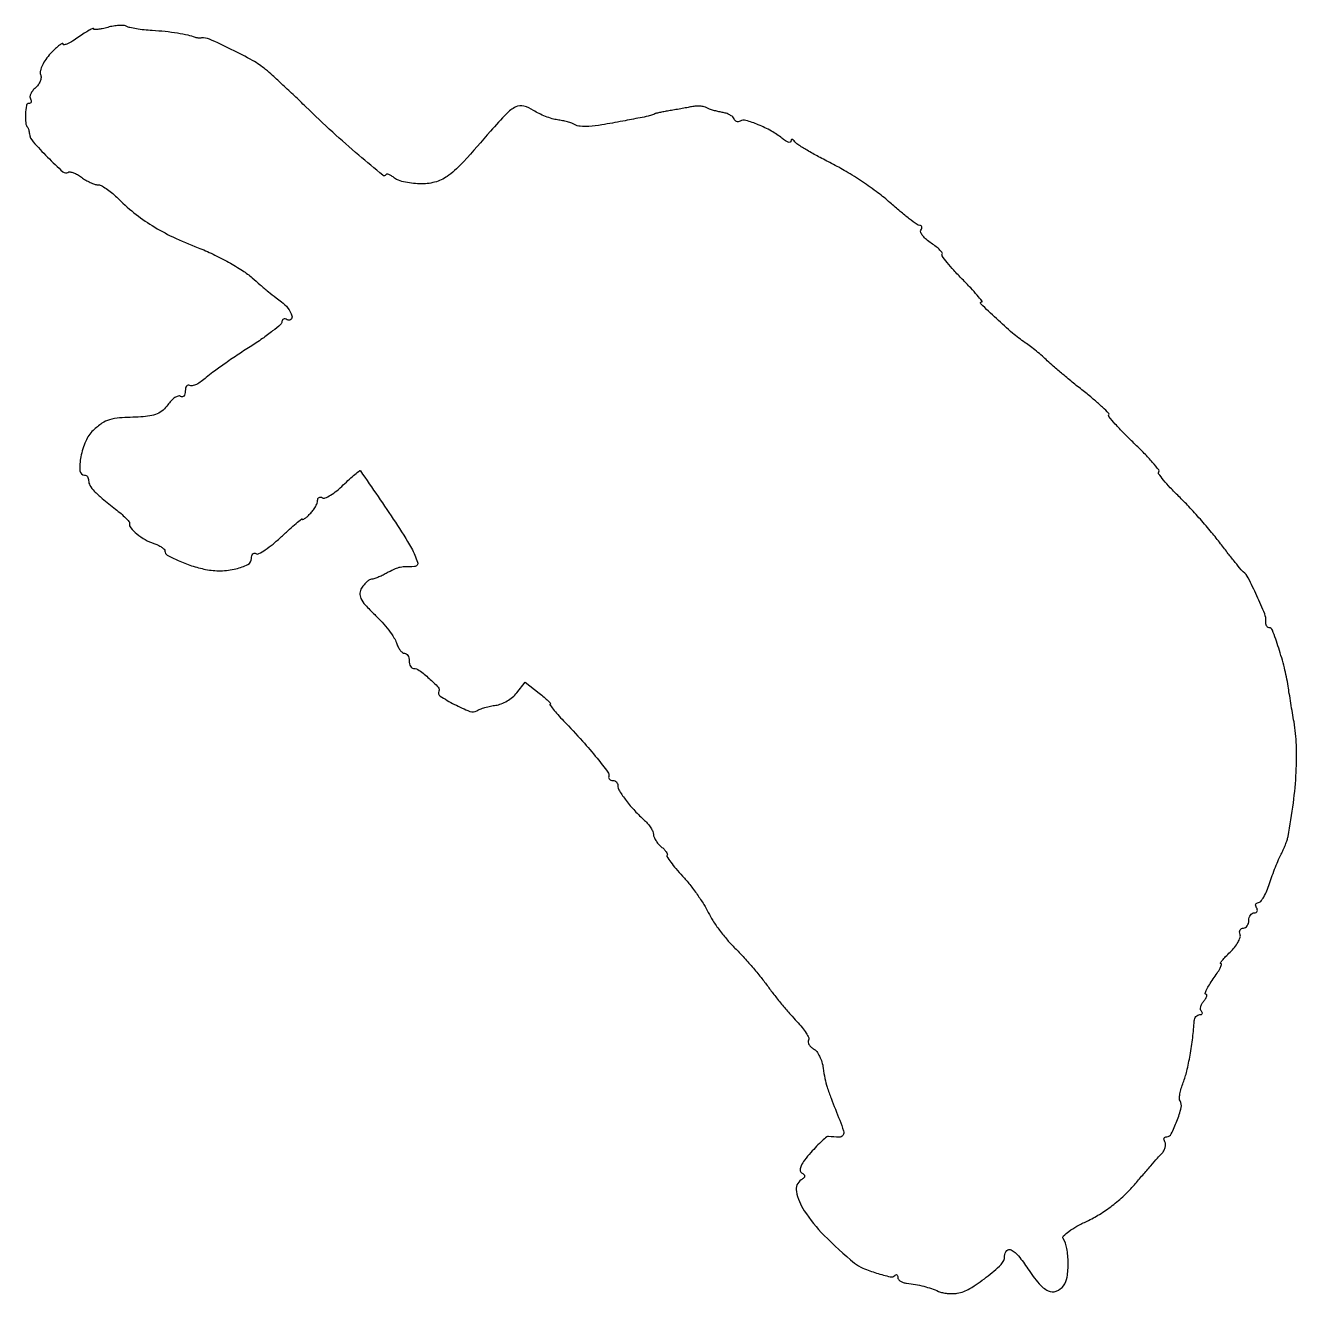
# Model space of a CAD drawing. Extents: x 1 to 250, y 0 to 249.
import ezdxf

# ---------------------------------------------------------------- set-up
doc = ezdxf.new("R2010")
doc.units = 0

msp = doc.modelspace()

# ---------------------------------------------------------------- linework, layer by layer
msp.add_lwpolyline([(16.75, 248.944488, -0.015295), (15.695297, 248.683103, -0.026834), (14.807813, 248.541074, -0.027108), (14.146645, 248.507437, -0.413227), (14, 248.654578, 0.54891), (13.859442, 248.744034, 0.016698), (13.11875, 248.36721, 0.018674), (12.151181, 247.785434, 0.010019), (11, 247, -0.016864), (9.848341, 246.237129, -0.033637), (8.88125, 245.72863, -0.049972), (8.205154, 245.506855, -0.479329), (8, 245.671687, 0.55019), (7.819212, 245.786249, 0.051263), (7.268666, 245.453539, 0.030171), (6.466722, 244.769313, 0.014113), (5.510353, 243.794591, 0.033999), (4.596875, 242.664276, 0.04126), (3.909241, 241.488666, 0.046032), (3.518571, 240.434107, 0.158608), (3.555862, 239.715023, -0.112269), (3.646179, 239.086877, -0.069506), (3.483057, 238.355993, -0.064193), (3.1032, 237.637941, -0.065915), (2.556519, 237.046907, 0.049243), (2.009981, 236.494066, 0.063304), (1.633757, 235.887017, 0.077296), (1.474452, 235.320446, 0.169955), (1.570027, 234.886693, -0.077335), (1.713053, 234.547661, -0.154929), (1.695062, 234.260466, -0.185917), (1.522139, 234.070174, -0.116915), (1.226136, 234, 0.366869), (0.763903, 233.608094, 0.031382), (0.594062, 231.941528, 0.034392), (0.646416, 230.193476, 0.150123), (1.041667, 229.25, -0.089234), (1.130071, 229.094426, -0.017918), (1.225521, 228.789016, -0.018405), (1.31185, 228.420773, -0.016272), (1.375, 228.031758, 0.150398), (2.080447, 226.481094, 0.014888), (4.91785, 223.467421, 0.010899), (7.957781, 220.555211, 0.335757), (8.939169, 220.462404, -0.178941), (9.362322, 220.547935, -0.048066), (10.037627, 220.374962, -0.042342), (10.820093, 220.014739, -0.032975), (11.602678, 219.49977, 0.028156), (12.424227, 218.947753, 0.026101), (13.323201, 218.476138, 0.027039), (14.167392, 218.141998, 0.074708), (14.795455, 218.031803, -0.113044), (15.451425, 217.864532, -0.027314), (16.424661, 217.295051, -0.026647), (17.496514, 216.501466, -0.023704), (18.52254, 215.568369, 0.027197), (21.912589, 212.528338, 0.030381), (25.494306, 209.993462, 0.028238), (29.57968, 207.768573, 0.018591), (34.5, 205.658961, -0.019487), (37.446558, 204.389357, -0.015673), (40.511872, 202.804605, -0.015954), (43.254175, 201.159297, -0.038542), (45.13616, 199.730534, 0.005447), (46.683305, 198.385851, 0.004804), (48.325138, 197.016934, 0.00483), (49.82921, 195.811233, 0.014547), (50.88616, 195.029241, -0.078589), (52.169927, 193.797447, -0.086084), (52.962468, 192.265613, -0.309835), (52.743361, 191.54507, -0.317094), (52, 191.5, 0.07382), (51.617476, 191.664533, 0.150291), (51.29375, 191.651732, 0.188009), (51.079763, 191.467973, 0.123007), (51, 191.148659, -0.218467), (50.751085, 190.606164, -0.010336), (49.164063, 189.296936, -0.015401), (47.14492, 187.798909, -0.010313), (44.75, 186.206174, 0.005898), (42.182709, 184.531306, 0.005773), (39.637084, 182.784532, 0.005698), (37.438711, 181.200654, 0.021613), (36.120923, 180.137289, -0.028972), (35.1462, 179.374151, -0.039875), (34.184866, 178.815262, -0.045099), (33.362501, 178.508757, -0.207973), (32.870923, 178.579774, 0.176886), (32.541208, 178.647787, 0.18852), (32.255834, 178.484623, 0.11649), (32.062722, 178.081568, 0.053769), (32, 177.5, -0.058132), (31.932529, 176.921634, -0.12492), (31.726349, 176.526389, -0.190947), (31.421452, 176.373777, -0.161456), (31.068422, 176.457713, 0.218443), (30.597691, 176.516119, 0.070483), (29.948337, 176.204511, 0.055082), (29.234171, 175.605166, 0.0379), (28.563541, 174.787255, -0.06411), (27.622874, 173.755101, -0.071193), (26.482041, 173.037396, -0.061937), (25.053982, 172.602387, -0.034663), (23.245119, 172.416012, 0.007618), (19.090141, 172.213873, 0.053536), (17.096085, 171.869899, 0.084993), (15.62562, 171.164352, 0.034272), (13.896023, 169.75, 0.103423), (12.425188, 167.648714, 0.053192), (11.476849, 164.564518, 0.061611), (11.289873, 161.857292, 0.398452), (12.194856, 161, -0.132107), (12.501896, 160.917435, -0.100579), (12.763489, 160.685268, -0.087942), (12.939469, 160.337973, -0.073526), (13, 159.928571, 0.136027), (13.267455, 158.963669, 0.053597), (14.106711, 157.854814, 0.031541), (15.639921, 156.418556, 0.008047), (18.301548, 154.294209, -0.013954), (19.368545, 153.421766, -0.020307), (20.254508, 152.589872, -0.016464), (20.917151, 151.868989, -0.216943), (21.015833, 151.529818, 0.215461), (21.275287, 150.628577, 0.043436), (22.491364, 149.427387, 0.04318), (24.112536, 148.303668, 0.053169), (25.79664, 147.564544, -0.031355), (26.640231, 147.237326, -0.042096), (27.352763, 146.832333, -0.048208), (27.852847, 146.413391, -0.196762), (28, 146.053933, 0.270751), (28.449856, 145.284078, 0.022713), (30.589886, 144.203121, 0.027722), (33.237529, 143.185681, 0.027145), (36, 142.459146, 0.056738), (38.94707, 142.194536, 0.052594), (41.95736, 142.584717, 0.059462), (44.288601, 143.443018, 0.281943), (45, 144.60433, -0.059389), (45.064393, 145.14454, -0.12724), (45.260715, 145.512253, -0.191298), (45.5511, 145.652257, -0.157482), (45.887539, 145.569505, 0.268335), (46.446081, 145.55316, 0.022935), (47.722399, 146.319832, 0.025448), (49.247331, 147.449707, 0.01672), (50.887539, 148.894084, -0.005507), (52.46535, 150.347609, -0.00999), (53.791965, 151.495804, -0.005483), (54.872239, 152.373827, -0.627755), (55, 152.312168, 0.541912), (55.105785, 152.243228, 0.048243), (55.440625, 152.431432, 0.029963), (55.923889, 152.813028, 0.014278), (56.5, 153.357143, 0.033818), (57.074022, 154.014549, 0.032993), (57.559375, 154.748586, 0.03482), (57.896788, 155.449512, 0.095042), (58, 155.987588, -0.092123), (58.071909, 156.374566, -0.170665), (58.27668, 156.614968, -0.17491), (58.582664, 156.670926, -0.09734), (58.941889, 156.535915, 0.24466), (59.496911, 156.494946, 0.035598), (60.535181, 157.032024, 0.033561), (61.764347, 157.901471, 0.022829), (63.043212, 159.042241, -0.008016), (64.270387, 160.203961, -0.013603), (65.338377, 161.130824, -0.007353), (66.233758, 161.84437, -0.430391), (66.419888, 161.815343, -0.002842), (73.290833, 151.719227, -0.019614), (76.437184, 146.617755, -0.049641), (77.651079, 143.856784, -0.509798), (77.029155, 143, 0.010658), (75.097151, 142.958815, 0.047674), (73.976624, 142.803302, 0.053404), (72.966284, 142.446036, 0.015589), (71.5, 141.686823, -0.015842), (70.668936, 141.257046, -0.016646), (69.825765, 140.888273, -0.016517), (69.079605, 140.619299, -0.068406), (68.608986, 140.535435, 0.130868), (68.193376, 140.40687, 0.04076), (67.665655, 140.012531, 0.037593), (67.123697, 139.456335, 0.033646), (66.648855, 138.805096, 0.121306), (66.306438, 137.776354, 0.134894), (66.501925, 136.750413, 0.071059), (67.358722, 135.493549, 0.014951), (69.21454, 133.580117, -0.017781), (70.653111, 132.079992, -0.018179), (71.970417, 130.492151, -0.018268), (73.010471, 129.034251, -0.069058), (73.492059, 128.025021, 0.039219), (73.806761, 127.250029, 0.049293), (74.219932, 126.59485, 0.057607), (74.663977, 126.142584, 0.171524), (75.067388, 126, -0.15811), (75.423094, 125.884635, -0.097128), (75.726045, 125.559375, -0.079016), (75.930588, 125.073619, -0.060283), (76, 124.5, 0.054512), (76.062747, 123.926172, 0.074185), (76.248803, 123.440625, 0.093784), (76.523815, 123.114815, 0.172358), (76.84699, 123, -0.160693), (77.984067, 122.624874, -0.022797), (79.9193, 121.050594, -0.018838), (81.711926, 119.325623, -0.326429), (81.815685, 118.566877, 0.391278), (82.067495, 117.583952, 0.024514), (84.892791, 115.947259, 0.02541), (87.925707, 114.573761, 0.238037), (89.310118, 114.702817, -0.051052), (89.93768, 115.012425, -0.018339), (90.884847, 115.325912, -0.017971), (91.955584, 115.595912, -0.020325), (93, 115.775656, 0.062085), (94.076407, 116.054866, 0.039067), (95.244483, 116.627642, 0.03878), (96.322859, 117.383784, 0.056384), (97.130156, 118.217827), (98.760312, 120.333699), (101.515015, 118.166849, -0.008866), (102.534983, 117.334848, -0.017836), (103.303409, 116.636512, -0.020626), (103.789931, 116.120749, -0.64301), (103.734859, 116, 0.610188), (103.660929, 115.856258, 0.012416), (104.282427, 115.031108, 0.015035), (105.179131, 113.967458, 0.007971), (106.35, 112.701644, -0.00717), (110.050047, 108.714407, -0.013469), (112.9041, 105.372222, -0.008895), (115.032111, 102.641921, -0.231267), (115.20339, 101.75, 0.136164), (115.205059, 101.464597, 0.135575), (115.353496, 101.220313, 0.113038), (115.633181, 101.056383, 0.076406), (116, 101, -0.09787), (116.381655, 100.924573, -0.097662), (116.70625, 100.709608, -0.098215), (116.923616, 100.38869, -0.100219), (117, 100.011431, 0.142735), (117.31264, 98.938569, 0.021242), (118.615262, 97.073159, 0.023449), (120.331784, 95.030892, 0.022695), (122.25, 93.134889, -0.032941), (122.919693, 92.445275, -0.033919), (123.485937, 91.680085, -0.036034), (123.880772, 90.952554, -0.106699), (124, 90.400204, 0.099602), (124.107174, 89.867531, 0.041251), (124.447724, 89.212685, 0.038694), (124.940973, 88.549314, 0.040363), (125.524166, 87.979944, -0.02588), (126.08055, 87.467333, -0.042497), (126.487691, 86.973659, -0.053745), (126.710525, 86.563136, -0.302587), (126.663934, 86.330601, 0.359497), (126.636332, 86.041475, 0.01048), (127.398036, 84.965458, 0.016553), (128.418019, 83.678191, 0.010074), (129.702799, 82.223101, -0.018609), (131.13423, 80.545052, -0.0135), (132.604917, 78.578159, -0.013671), (133.901241, 76.632409, -0.02882), (134.775213, 75.042973, 0.033423), (135.661343, 73.465955, 0.015977), (136.994967, 71.5607, 0.01576), (138.520064, 69.652113, 0.021635), (140.015994, 68.042973, -0.012764), (141.601592, 66.396917, -0.007646), (143.40428, 64.365748, -0.007653), (145.137573, 62.288062, -0.013191), (146.507018, 60.5, 0.009637), (147.820316, 58.75977, 0.006613), (149.373651, 56.834895, 0.006668), (150.91926, 55.020398, 0.013441), (152.194281, 53.640068, -0.022205), (153.225048, 52.484171, -0.032767), (154.012782, 51.376838, -0.034339), (154.504009, 50.44279, -0.247126), (154.470043, 49.951528, 0.176066), (154.390833, 49.570596, 0.098511), (154.550602, 49.118837, 0.076609), (154.925356, 48.664068, 0.054663), (155.463416, 48.280411, -0.106326), (156.068585, 47.747427, -0.044187), (156.639482, 46.81326, -0.041101), (157.094699, 45.667194, -0.041846), (157.352965, 44.468951, 0.017281), (157.686557, 42.443146, 0.027405), (158.125868, 40.740862, 0.015943), (158.898117, 38.552456, 0.002434), (160.596611, 34.25, -0.020835), (161.340299, 32.142237, -0.229201), (161.207384, 31.280808, -0.255425), (160.465716, 30.906923, -0.025375), (158.410522, 31.079886, 0.210477), (158.05833, 30.978537, 0.010665), (157.137399, 30.176624, 0.015553), (156.064656, 29.138793, 0.010503), (154.904265, 27.89277, 0.020054), (153.699669, 26.429438, 0.055235), (153.015648, 25.283803, 0.100121), (152.822694, 24.453455, 0.26762), (153.100506, 23.937884, -0.055778), (153.562109, 23.575908, -0.210912), (153.694685, 23.242641, -0.198379), (153.540627, 22.905652, -0.049229), (153.048217, 22.5298, 0.316729), (152.073529, 20.248376, 0.090264), (153.620864, 16.481399, 0.053667), (157.52232, 11.62733, 0.024956), (163.515597, 6.191735, 0.072749), (165.169527, 5.19695, 0.024073), (167.839449, 4.228041, 0.016897), (170.525032, 3.495782, 0.260088), (171.414988, 3.748321, -0.098339), (171.637984, 3.89742, -0.243617), (171.828153, 3.881289, -0.190277), (171.958252, 3.703674, -0.064121), (172, 3.379471, 0.167875), (172.131076, 3.000078, 0.081052), (172.514062, 2.647734, 0.066162), (173.080522, 2.374195, 0.051357), (173.75, 2.227918, -0.015688), (175.484459, 1.976661, -0.018583), (177.103415, 1.627536, -0.01952), (178.617904, 1.177915, -0.021711), (180.038824, 0.625088, 0.052297), (180.778666, 0.388129, 0.026901), (181.741539, 0.240957, 0.026411), (182.758931, 0.195066, 0.035943), (183.674398, 0.26808, 0.097728), (186.14397, 1.159147, 0.030484), (189.406256, 3.400908, 0.026375), (192.311235, 5.927028, 0.20331), (193, 7.550891, -0.184794), (193.415141, 8.635784, -0.347126), (194.287083, 8.786932, -0.098888), (195.726872, 7.589594, -0.023839), (197.569028, 5.075055, 0.028676), (199.76333, 2.139791, 0.106956), (201.576579, 0.737117, 0.202726), (203.146557, 0.665978, 0.14483), (204.571997, 1.732629, 0.12363), (205.286041, 3.446696, 0.039411), (205.480601, 6.22464, 0.039891), (205.228855, 9.058669, 0.096608), (204.489757, 11.016573, -0.356143), (204.557221, 11.529803, -0.032225), (205.627273, 12.415469, -0.030493), (207.207268, 13.419303, -0.018126), (209.197458, 14.427214, 0.03159), (211.642622, 15.749387, 0.02402), (214.145526, 17.487147, 0.023793), (216.499991, 19.480355, 0.028809), (218.5, 21.571526, -0.00175), (220.127751, 23.469071, -0.001951), (221.710916, 25.287234, -0.001798), (223.071901, 26.826772, -0.010287), (223.813758, 27.626163, 0.057229), (224.26978, 28.220676, 0.064054), (224.558659, 28.881604, 0.073327), (224.645197, 29.505922, 0.137078), (224.504741, 29.992329, -0.07235), (224.337579, 30.377858, -0.148242), (224.347256, 30.703997, -0.18878), (224.527609, 30.919351, -0.12577), (224.843158, 31, 0.283584), (225.755481, 31.562692, 0.026649), (226.857759, 34.083665, 0.028437), (227.682819, 36.731624, 0.202389), (227.48087, 38.030953, -0.152442), (227.356763, 38.514936, -0.029055), (227.457403, 39.429274, -0.028583), (227.707432, 40.522349, -0.022878), (228.096338, 41.666084, 0.035046), (228.793624, 43.892961, 0.014027), (229.445361, 47.022206, 0.013735), (229.965382, 50.467195, 0.016215), (230.261383, 53.75, -0.077466), (230.364227, 54.227546, -0.08574), (230.605948, 54.632812, -0.094569), (230.946275, 54.9043, -0.121791), (231.333333, 55, 0.070743), (231.668819, 55.047705, 0.205041), (231.846299, 55.193285, 0.232625), (231.851042, 55.406681, 0.087851), (231.675343, 55.657991, -0.171918), (231.507446, 56.010146, -0.082297), (231.537806, 56.516912, -0.066538), (231.753708, 57.095866, -0.050768), (232.131121, 57.657991, 0.029007), (232.510855, 58.17367, 0.067912), (232.714874, 58.605785, 0.152455), (232.715677, 58.880994, 0.328931), (232.554351, 59, -0.506623), (232.418545, 59.185119, -0.036045), (232.694163, 59.88125, -0.028045), (233.229028, 60.8485, -0.014395), (234, 62, 0.012907), (234.775875, 63.151396, 0.024778), (235.326671, 64.11875, 0.028643), (235.63592, 64.828744, 0.521982), (235.516572, 65, -0.578558), (235.432729, 65.14583, -0.035521), (235.783798, 65.660937, -0.024956), (236.418579, 66.385941, -0.01212), (237.296376, 67.25, 0.034151), (238.183018, 68.203178, 0.042202), (238.864292, 69.20625, 0.047483), (239.267647, 70.115882, 0.165147), (239.264565, 70.75, -0.080161), (239.181502, 71.227527, -0.123899), (239.278237, 71.632812, -0.145672), (239.538521, 71.901157, -0.128535), (239.916667, 72, 0.137303), (240.329784, 72.115625, 0.100211), (240.681771, 72.440625, 0.086171), (240.918733, 72.926738, 0.070529), (241, 73.5, -0.06887), (241.079345, 74.073318, -0.085131), (241.311086, 74.559375, -0.099915), (241.655173, 74.884374, -0.140337), (242.059017, 75, 0.108972), (242.413961, 75.078288, 0.182303), (242.6254, 75.29375, 0.161196), (242.656512, 75.6179, 0.082592), (242.5, 76, -0.074975), (242.336532, 76.382469, -0.151857), (242.351819, 76.70625, -0.187356), (242.539308, 76.920446, -0.120927), (242.863431, 77, 0.231436), (243.316264, 77.221466, 0.033105), (243.911783, 78.101562, 0.032002), (244.519394, 79.31355, 0.022207), (245.05406, 80.75, -0.008872), (245.595456, 82.332349, -0.007505), (246.222432, 83.985938, -0.007583), (246.839573, 85.476308, -0.020906), (247.33352, 86.5, 0.017177), (247.764074, 87.375573, 0.013427), (248.172563, 88.353125, 0.013636), (248.503856, 89.284655, 0.031989), (248.686869, 90, 0.014249), (249.737812, 96.59548, 0.019294), (250.285777, 102.604719, 0.021642), (250.334229, 107.943895, 0.034131), (249.865867, 112.5, -0.001006), (249.567768, 114.250652, -0.000724), (249.241731, 116.20625, -0.000731), (248.936966, 118.067649, -0.001583), (248.70925, 119.5, 0.022554), (247.971917, 123.144914, 0.017757), (246.857831, 127.016214, 0.009311), (245.640511, 130.520471, 0.314228), (244.952823, 131, -0.174665), (244.68296, 131.097238, -0.104907), (244.469063, 131.367188, -0.080862), (244.344062, 131.771795, -0.056513), (244.33193, 132.25, 0.119933), (244.109538, 133.709779, 0.009795), (242.560104, 137.279616, 0.010353), (240.874075, 140.771808, 0.107551), (239.871142, 142, -0.052902), (239.47913, 142.385826, -0.002505), (238.311581, 143.821875, -0.004095), (236.945487, 145.548192, -0.002932), (235.445075, 147.5, 0.011573), (233.670917, 149.727174, 0.006899), (231.462756, 152.29826, 0.006904), (229.190717, 154.800541, 0.01186), (227.220494, 156.813227, -0.010673), (225.558764, 158.50273, -0.017679), (224.239674, 160.005456, -0.011889), (223.263271, 161.260215, -0.371531), (223.290185, 161.623518, 0.383467), (223.309796, 161.992827, 0.008445), (222.064765, 163.482473, 0.014761), (220.442528, 165.249884, 0.008878), (218.420537, 167.253871, -0.007493), (216.392927, 169.252322, -0.012474), (214.753568, 171.002526, -0.006104), (213.460473, 172.490157, -0.39038), (213.473471, 172.806804, 0.413181), (213.473999, 173.106317, 0.00779), (212.243356, 174.307649, 0.014081), (210.659094, 175.724314, 0.008355), (208.696558, 177.326775, -0.00388), (206.552147, 179.045981, -0.00373), (204.406076, 180.820838, -0.003692), (202.537473, 182.413508, -0.013488), (201.387956, 183.463551, 0.012791), (200.417582, 184.352434, 0.00806), (199.241981, 185.342418, 0.008091), (198.053656, 186.279231, 0.014695), (197.048362, 187, -0.028353), (194.571432, 188.880357, -0.011205), (191.378681, 191.728586, -0.0054), (188.328002, 194.637631, -0.672876), (188.475357, 195, 0.627156), (188.556158, 195.167058, 0.00834), (187.616707, 196.313525, 0.012198), (186.332403, 197.755725, 0.006582), (184.684801, 199.471575, -0.009477), (183.026874, 201.218303, -0.015675), (181.70318, 202.761378, -0.009459), (180.700572, 204.05655, -0.372195), (180.725006, 204.391672, 0.370497), (180.74586, 204.666396, 0.037422), (180.284435, 205.204669, 0.032817), (179.551751, 205.849489, 0.019015), (178.59535, 206.529481, -0.032202), (177.647882, 207.241444, -0.049005), (176.936201, 207.984159, -0.062355), (176.536136, 208.649177, -0.24753), (176.567603, 209.109384, 0.069542), (176.718521, 209.452187, 0.138505), (176.718696, 209.746329, 0.182944), (176.571916, 209.944897, 0.135553), (176.309017, 210.027056, -0.150532), (175.803334, 210.201538, -0.006362), (174.268899, 211.353068, -0.010459), (172.474472, 212.796556, -0.007201), (170.5, 214.503146, 0.021996), (168.117417, 216.442371, 0.012254), (165.059375, 218.601058, 0.012204), (161.852616, 220.637381, 0.019315), (159, 222.205906, -0.007425), (156.456821, 223.526539, -0.009947), (154.193561, 224.803529, -0.007426), (152.349307, 225.930306, -0.096139), (151.765313, 226.479816, 0.040776), (151.48084, 226.81372, 0.159137), (151.241942, 226.934481, 0.319613), (151.081784, 226.85387, 0.117758), (151.015313, 226.595012, -0.326003), (150.85508, 226.383006, -0.150821), (150.490436, 226.385218, -0.068275), (149.923452, 226.653383, -0.029439), (149.25, 227.151651, 0.046033), (147.17994, 228.579576, 0.031305), (144.600596, 229.823174, 0.026767), (142.165793, 230.66572, 0.211366), (141.010475, 230.506474, -0.10745), (140.664429, 230.384261, -0.124982), (140.318942, 230.427061, -0.12106), (140.02777, 230.631817, -0.096894), (139.83541, 230.96485, 0.133986), (139.565568, 231.361839, 0.051133), (139.011027, 231.745507, 0.045939), (138.290016, 232.059957, 0.041703), (137.5, 232.250011, -0.018584), (136.660946, 232.411282, -0.016056), (135.79375, 232.641198, -0.01635), (135.020879, 232.90073, -0.044408), (134.5, 233.149412, 0.084398), (133.977049, 233.349715, 0.032787), (133.20625, 233.451931, 0.031307), (132.339116, 233.455135, 0.033722), (131.5, 233.348574, -0.002924), (130.555834, 233.16906, -0.00144), (129.353125, 232.951248, -0.001428), (128.103053, 232.732256, -0.002082), (127, 232.546992, 0.005539), (126.024047, 232.37613, 0.007874), (125.160938, 232.201042, 0.00481), (124.442311, 232.036182, 0.10654), (124.25, 231.9439, -0.095658), (123.836979, 231.734645, -0.01404), (122.92372, 231.501318, -0.007864), (121.353141, 231.17258, -0.001029), (118, 230.53276, -0.00561), (113.825607, 229.793537, -0.023384), (111.289219, 229.494678, -0.039236), (109.608505, 229.507964, -0.111713), (108.5, 229.861633, 0.050858), (107.958511, 230.109785, 0.015762), (107.100545, 230.37196, 0.015582), (106.116973, 230.606291, 0.016546), (105.140154, 230.7736, -0.03916), (104.067402, 231.007664, -0.020896), (102.784323, 231.45417, -0.020677), (101.50462, 232.022615, -0.030177), (100.43413, 232.635117, 0.083921), (98.521817, 233.472164, 0.175619), (96.928042, 233.308146, 0.08971), (95.11245, 231.986643, 0.012757), (92, 228.558446, -0.00665), (86.687747, 222.561735, -0.044929), (83.767984, 219.880971, -0.089131), (81.333311, 218.628398, -0.074125), (78.45, 218.194435, -0.026373), (76.834847, 218.277405, -0.026889), (75.247977, 218.529952, -0.027886), (73.900014, 218.899164, -0.091666), (73.096305, 219.344435, 0.029261), (72.538585, 219.751283, 0.049765), (72.024939, 220.013678, 0.069516), (71.625301, 220.108951, 0.300383), (71.420246, 220, -0.471842), (70.822241, 219.884822, -0.003009), (66.108773, 223.834676, -0.009319), (60.970696, 228.36059, -0.00777), (55.678675, 233.353414, 0.00317), (53.46337, 235.482332, 0.002998), (51.179952, 237.623159, 0.002978), (49.135984, 239.494094, 0.010484), (47.789451, 240.661594, 0.045601), (45.235885, 242.416839, 0.013607), (41.046205, 244.618568, 0.008871), (36.755685, 246.632668, 0.140766), (35.177508, 246.857415, -0.032282), (34.881514, 246.835562, -0.023615), (34.552143, 246.848107, -0.024021), (34.24001, 246.889971, -0.047631), (34, 246.95809, 0.038645), (32.552274, 247.397195, 0.014697), (30.478141, 247.791455, 0.013683), (28.060859, 248.110157, 0.011698), (25.5, 248.316309, -0.012027), (23.89525, 248.446556, -0.014079), (22.38125, 248.649415, -0.01307), (21.118474, 248.888987, -0.079248), (20.5, 249.130148, 0.1147), (19.934495, 249.306044, 0.030665), (18.985937, 249.317278, 0.029405), (17.876153, 249.196658, 0.026623)], format="xyb", close=True)

doc.saveas('drawing.dxf')
